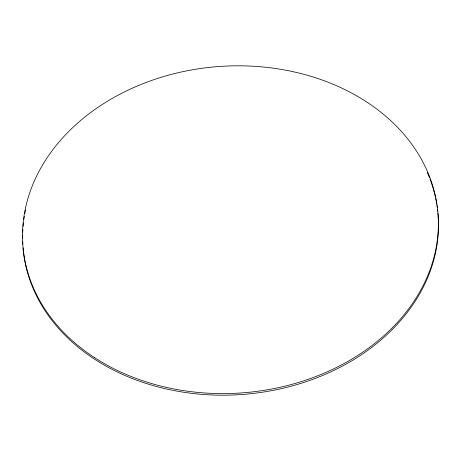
<?xml version="1.0" encoding="UTF-8"?>
<svg xmlns="http://www.w3.org/2000/svg" width="461" height="461" viewBox="0 0 461 461"><rect width="100%" height="100%" fill="white"/><g stroke="black" fill="none" stroke-linecap="round" stroke-linejoin="round"><path stroke-width="0.69" d="M437.95 213.339A208.17 163.592 -4.4 0 1 244.751 394.282A208.17 163.592 -4.4 0 1 23.05 247.857M22.814 244.318A208.17 163.592 -4.4 0 1 22.693 241.472M22.629 238.619A208.17 163.592 -4.4 0 1 22.647 235.035M22.733 232.16A208.17 163.592 -4.4 0 1 22.883 229.284M23.09 226.409A208.17 163.592 -4.4 0 1 23.448 222.819M23.903 219.234A208.17 163.592 -4.4 0 1 24.335 216.382M24.831 213.535A208.17 163.592 -4.4 0 1 25.539 209.997M427.272 172.449A208.17 163.592 -4.4 0 1 429.491 177.79M430.009 179.139A208.17 163.592 -4.4 0 1 435.403 197.135M435.708 198.541A208.17 163.592 -4.4 0 1 436.769 204.183M436.993 205.589A208.17 163.592 -4.4 0 1 437.305 207.709M437.489 209.115A208.17 163.592 -4.4 0 1 437.737 211.23M94.459 357.586A208.17 163.592 -4.4 0 0 434.665 254.512A208.17 163.592 -4.4 0 0 162.191 76.993A208.17 163.592 -4.4 0 0 94.459 357.586"/></g></svg>
